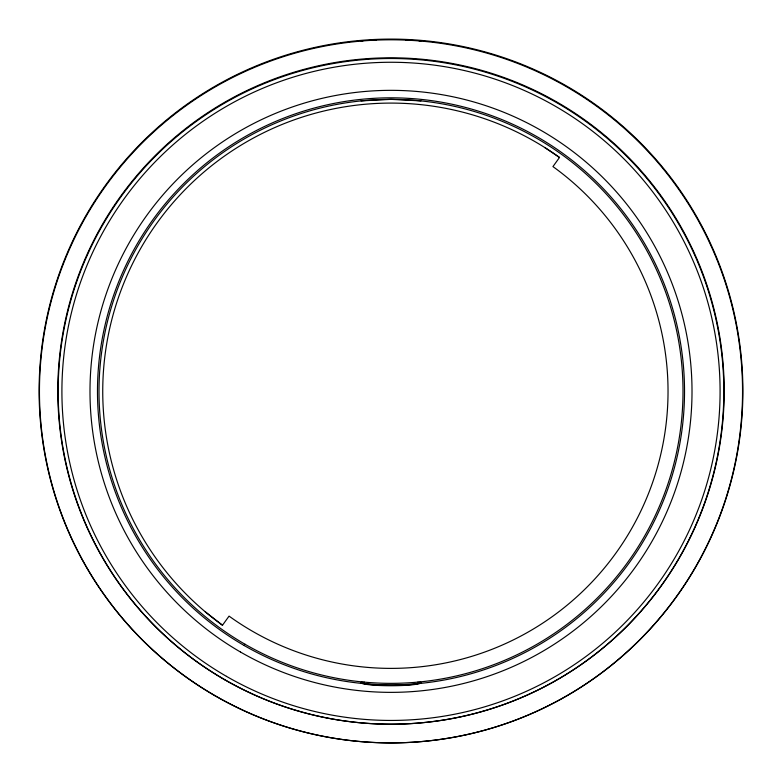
<?xml version="1.0" encoding="UTF-8"?>
<svg xmlns="http://www.w3.org/2000/svg" width="782" height="782" viewBox="0 0 782 782"><rect width="100%" height="100%" fill="white"/><g stroke="black" fill="none" stroke-linecap="round" stroke-linejoin="round"><path stroke-width="1.17" d="M205.334 611.856L222.489 625.229L229.058 616.118A277.024 277.024 0 0 0 615.766 553.294A277.024 277.024 0 0 0 552.942 166.586L559.511 157.475L544.731 147.505M361.049 100.888L391 99.353L420.951 100.888M361.049 41.084L362.946 40.928M374.265 40.205L376.132 40.117M405.868 40.117L407.735 40.205M419.054 40.928L420.951 41.084M420.051 681.836A29.912 3.148 0 0 1 391 685.736A29.912 3.148 0 0 1 361.949 681.836M417.871 682.06A27.673 2.669 0 0 1 391.039 685.384A27.673 2.669 0 0 1 364.217 682.06M222.489 625.229A288.255 288.255 0 0 1 157.123 222.85A288.255 288.255 0 0 1 559.511 157.475M215.226 695.804A351.548 351.548 0 0 0 742.548 391.352A351.548 351.548 0 0 0 215.226 86.9A351.548 351.548 0 0 0 215.226 695.804M193.76 682.422A351.9 351.9 0 0 0 742.001 416.102A351.9 351.9 0 0 0 237.239 74.466A351.9 351.9 0 0 0 193.76 682.422M224.395 679.558A333.2 333.2 0 0 0 724.2 391A333.2 333.2 0 0 0 224.395 102.442A333.2 333.2 0 0 0 224.395 679.558M224.581 679.607A332.849 332.849 0 0 0 723.849 391.352A332.849 332.849 0 0 0 224.581 103.097A332.849 332.849 0 0 0 224.581 679.607M244.238 645.551A293.524 293.524 0 0 0 684.524 391.352A293.524 293.524 0 0 0 244.238 137.153A293.524 293.524 0 0 0 244.238 645.551M240.494 652.032A301.011 301.011 0 0 0 692.011 391.352A301.011 301.011 0 0 0 240.494 130.672A301.011 301.011 0 0 0 240.494 652.032M226.457 676.352A329.085 329.085 0 0 0 720.085 391.352A329.085 329.085 0 0 0 226.457 106.352A329.085 329.085 0 0 0 226.457 676.352M245.001 644.231A291.999 291.999 0 0 0 682.999 391.352A291.999 291.999 0 0 0 245.001 138.473A291.999 291.999 0 0 0 245.001 644.231"/></g></svg>
